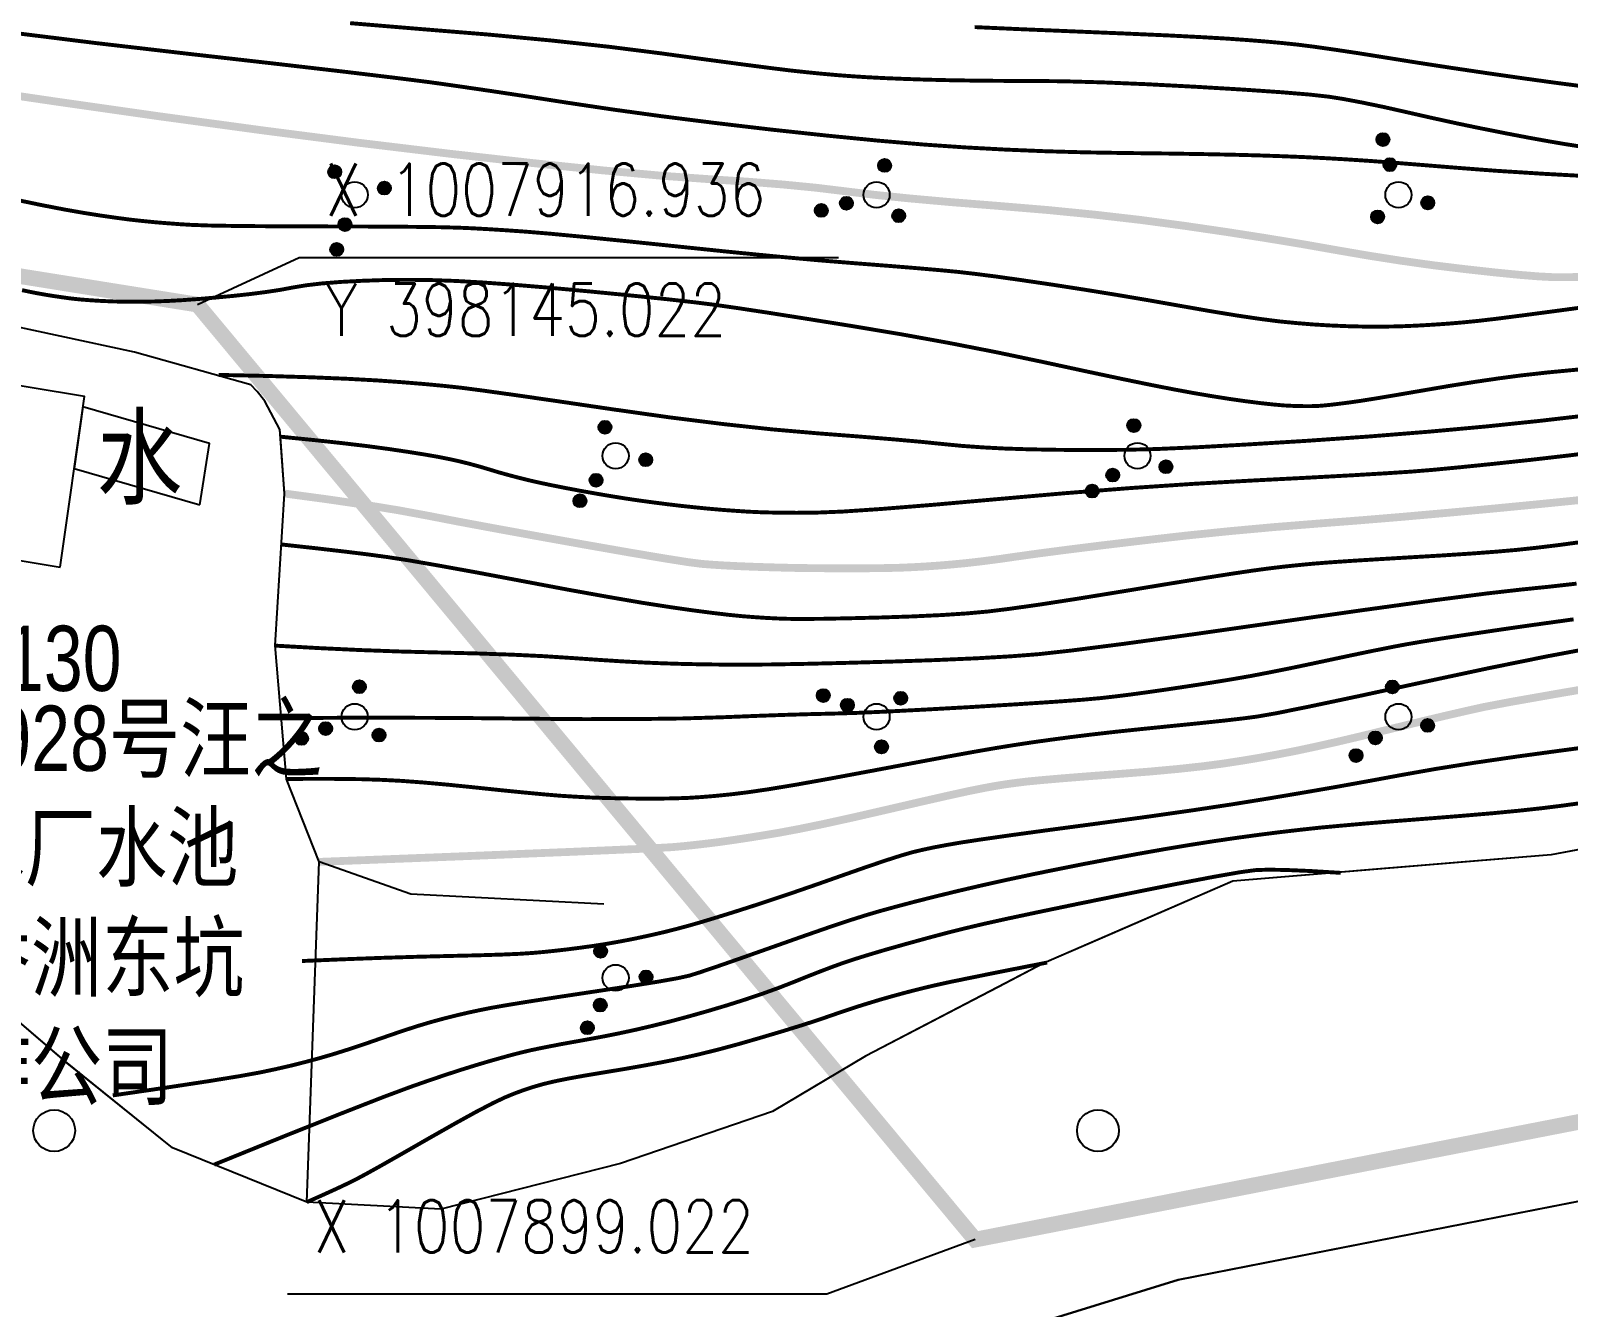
# Model space of a CAD drawing. Extents: x 396500 to 398250, y 1005980 to 1008200.
# Drawn here: x 398141.83 to 398171.29, y 1007897.73 to 1007922.18 of the extents above; entities that cross this region are included whole.
import ezdxf
from ezdxf.enums import TextEntityAlignment as Align

# ---------------------------------------------------------------- set-up
doc = ezdxf.new("R2010")
doc.units = 0
doc.header["$LTSCALE"] = 0.5
doc.layers.get('0').update_dxf_attribs({"linetype": 'CONTINUOUS'})
doc.layers.add('ASSIST', color=7, linetype='CONTINUOUS', plot=False)
for name, color, linetype in [('DGX', 2, 'CONTINUOUS'), ('DMTZ', 3, 'CONTINUOUS'), ('SXSS', 5, 'CONTINUOUS'), ('ZBTZ', 3, 'CONTINUOUS'), ('权属人', 160, 'CONTINUOUS'), ('用地红线', 1, 'CONTINUOUS'), ('编号', 90, 'CONTINUOUS'), ('门牌号', 1, 'CONTINUOUS')]:
    doc.layers.add(name, color=color, linetype=linetype)
doc.styles.add('HZ', font='rs.shx', dxfattribs={"width": 0.8, "bigfont": 'hztxt.shx'})
doc.styles.add('细等线体', font='长等线体_0.TTF', dxfattribs={"width": 0.8})
doc.linetypes.add('10421', pattern='A,2,[150,AAA.SHX,S=1,R=0,X=0,Y=1],1e-11', length=2)
doc.linetypes.add('1161', pattern='A,0,[149,AAA.SHX,S=0.15,R=0,X=0,Y=0],-1.6', length=1.6)

# ---------------------------------------------------------------- blocks, each defined once
blk = doc.blocks.new('gc326')
blk.add_circle((0, 0), 0.8)
blk = doc.blocks.new('*U110')
at = {"linetype": 'Continuous'}
for points in [[(-0.202, 2.347), (-0.147, 1.998), (-0.147, 2.402)], [(-0.147, 2.402), (-0.077, 1.962), (-0.077, 2.438)], [(-0.077, 1.962), (-0.147, 2.402), (-0.147, 1.998)], [(-0.077, 2.438), (0, 1.95), (0, 2.45)], [(0, 1.95), (-0.077, 2.438), (-0.077, 1.962)], [(0, 2.45), (0.077, 1.962), (0.077, 2.438)], [(0.077, 1.962), (0, 2.45), (0, 1.95)], [(0.077, 2.438), (0.147, 1.998), (0.147, 2.402)], [(0.147, 1.998), (0.077, 2.438), (0.077, 1.962)], [(0.147, 2.402), (0.202, 2.053), (0.202, 2.347)], [(0.202, 2.053), (0.147, 2.402), (0.147, 1.998)], [(-0.25, 2.2), (-0.238, 2.123), (-0.238, 2.277)], [(-0.238, 2.277), (-0.202, 2.053), (-0.202, 2.347)], [(-0.202, 2.053), (-0.238, 2.277), (-0.238, 2.123)], [(-0.147, 1.998), (-0.202, 2.347), (-0.202, 2.053)], [(0.202, 2.347), (0.238, 2.123), (0.238, 2.277)], [(0.238, 2.123), (0.202, 2.347), (0.202, 2.053)], [(0.25, 2.2), (0.238, 2.277), (0.238, 2.123)]]:
    blk.add_solid(points, dxfattribs=at)
blk = doc.blocks.new('*U109')
at = {"linetype": 'Continuous'}
for points in [[(-0.25, 1.2), (-0.238, 1.123), (-0.238, 1.277)], [(-0.238, 1.277), (-0.202, 1.053), (-0.202, 1.347)], [(-0.202, 1.053), (-0.238, 1.277), (-0.238, 1.123)], [(-0.202, 1.347), (-0.147, 0.998), (-0.147, 1.402)], [(-0.147, 0.998), (-0.202, 1.347), (-0.202, 1.053)], [(-0.147, 1.402), (-0.077, 0.962), (-0.077, 1.438)], [(-0.077, 0.962), (-0.147, 1.402), (-0.147, 0.998)], [(-0.077, 1.438), (0, 0.95), (0, 1.45)], [(0, 0.95), (-0.077, 1.438), (-0.077, 0.962)], [(0, 1.45), (0.077, 0.962), (0.077, 1.438)], [(0.077, 0.962), (0, 1.45), (0, 0.95)], [(0.077, 1.438), (0.147, 0.998), (0.147, 1.402)], [(0.147, 0.998), (0.077, 1.438), (0.077, 0.962)], [(0.147, 1.402), (0.202, 1.053), (0.202, 1.347)], [(0.202, 1.053), (0.147, 1.402), (0.147, 0.998)], [(0.202, 1.347), (0.238, 1.123), (0.238, 1.277)], [(0.238, 1.123), (0.202, 1.347), (0.202, 1.053)], [(0.25, 1.2), (0.238, 1.277), (0.238, 1.123)]]:
    blk.add_solid(points, dxfattribs=at)
blk = doc.blocks.new('*U108')
at = {"linetype": 'Continuous'}
for points in [[(-1.25, -0.6), (-1.238, -0.677), (-1.238, -0.523)], [(-1.238, -0.523), (-1.202, -0.747), (-1.202, -0.453)], [(-1.202, -0.747), (-1.238, -0.523), (-1.238, -0.677)], [(-1.202, -0.453), (-1.147, -0.802), (-1.147, -0.398)], [(-1.147, -0.802), (-1.202, -0.453), (-1.202, -0.747)], [(-1.147, -0.398), (-1.077, -0.838), (-1.077, -0.362)], [(-1.077, -0.838), (-1.147, -0.398), (-1.147, -0.802)], [(-1.077, -0.362), (-1, -0.85), (-1, -0.35)], [(-1, -0.85), (-1.077, -0.362), (-1.077, -0.838)], [(-1, -0.35), (-0.923, -0.838), (-0.923, -0.362)], [(-0.923, -0.838), (-1, -0.35), (-1, -0.85)], [(-0.923, -0.362), (-0.853, -0.802), (-0.853, -0.398)], [(-0.853, -0.802), (-0.923, -0.362), (-0.923, -0.838)], [(-0.853, -0.398), (-0.798, -0.747), (-0.798, -0.453)], [(-0.798, -0.747), (-0.853, -0.398), (-0.853, -0.802)], [(-0.798, -0.453), (-0.762, -0.677), (-0.762, -0.523)], [(-0.762, -0.677), (-0.798, -0.453), (-0.798, -0.747)], [(-0.75, -0.6), (-0.762, -0.523), (-0.762, -0.677)]]:
    blk.add_solid(points, dxfattribs=at)
blk = doc.blocks.new('*U107')
at = {"linetype": 'Continuous'}
for points in [[(0.75, -0.6), (0.762, -0.677), (0.762, -0.523)], [(0.762, -0.523), (0.798, -0.747), (0.798, -0.453)], [(0.798, -0.747), (0.762, -0.523), (0.762, -0.677)], [(0.798, -0.453), (0.853, -0.802), (0.853, -0.398)], [(0.853, -0.802), (0.798, -0.453), (0.798, -0.747)], [(0.853, -0.398), (0.923, -0.838), (0.923, -0.362)], [(0.923, -0.838), (0.853, -0.398), (0.853, -0.802)], [(0.923, -0.362), (1, -0.85), (1, -0.35)], [(1, -0.85), (0.923, -0.362), (0.923, -0.838)], [(1, -0.35), (1.077, -0.838), (1.077, -0.362)], [(1.077, -0.838), (1, -0.35), (1, -0.85)], [(1.077, -0.362), (1.147, -0.802), (1.147, -0.398)], [(1.147, -0.802), (1.077, -0.362), (1.077, -0.838)], [(1.147, -0.398), (1.202, -0.747), (1.202, -0.453)], [(1.202, -0.747), (1.147, -0.398), (1.147, -0.802)], [(1.202, -0.453), (1.238, -0.677), (1.238, -0.523)], [(1.238, -0.677), (1.202, -0.453), (1.202, -0.747)], [(1.25, -0.6), (1.238, -0.523), (1.238, -0.677)]]:
    blk.add_solid(points, dxfattribs=at)
blk = doc.blocks.new('gc160')
for centre, radius in [((0, 2.2), 0.25), ((0, 1.2), 0.25), ((0, 0), 0.5), ((-1, -0.6), 0.25), ((1, -0.6), 0.25)]:
    blk.add_circle(centre, radius)
at = {"linetype": 'Continuous'}
for name in ['*U110', '*U109', '*U108', '*U107']:
    blk.add_blockref(name, (0, 0), dxfattribs=at)

msp = doc.modelspace()

# ---------------------------------------------------------------- linework, layer by layer
at = {"layer": 'ASSIST', "linetype": '1161', "flags": 128}
msp.add_lwpolyline([(398142.02, 1007800), (398142.399, 1007801.54), (398142.633, 1007802.773), (398142.931, 1007803.579), (398144.715, 1007805.754), (398145.584, 1007806.956), (398146.799, 1007807.848), (398147.861, 1007808.093), (398149.129, 1007808.343), (398150.764, 1007808.784), (398151.939, 1007809.304), (398152.806, 1007810.069), (398152.944, 1007810.789), (398152.788, 1007811.606), (398151.833, 1007813.402), (398150.283, 1007816.089), (398149.271, 1007817.523), (398148.366, 1007819.301), (398147.802, 1007820.892), (398147.709, 1007822.194), (398147.751, 1007823.22), (398147.993, 1007825.125), (398148.563, 1007828.764), (398148.89, 1007831.01), (398148.677, 1007833.131), (398148.356, 1007835.297), (398148.501, 1007837.554), (398148.576, 1007837.886), (398149.025, 1007838.785), (398149.904, 1007840.345), (398150.85, 1007841.759), (398152.198, 1007842.928), (398153.283, 1007843.843), (398154.353, 1007844.354), (398156.242, 1007844.174), (398157.251, 1007844.031), (398159.807, 1007843.503), (398162.288, 1007842.879), (398163.871, 1007842.482), (398165.328, 1007841.983), (398166.696, 1007841.514), (398168.45, 1007840.912), (398173.781, 1007839.09), (398176.049, 1007838.337), (398178.161, 1007837.694), (398180.78, 1007836.928), (398182.566, 1007836.552), (398184.62, 1007836.189), (398186.394, 1007835.99), (398187.912, 1007836.12), (398189.201, 1007837.141), (398189.776, 1007838.251), (398190.12, 1007840.29), (398190.17, 1007842.598), (398190.403, 1007844.951), (398189.043, 1007847.627), (398186.439, 1007850.026), (398182.225, 1007851.659), (398179.103, 1007852.385), (398176.647, 1007852.937), (398174.727, 1007853.334), (398173.11, 1007853.669), (398168.439, 1007854.649), (398165.563, 1007855.29), (398158.789, 1007856.801), (398153.979, 1007858.808), (398149.396, 1007860.72), (398144.127, 1007864.7), (398142.759, 1007865.981), (398141.282, 1007867.363), (398140.55, 1007868.563), (398140.208, 1007869.78), (398140.511, 1007870.688), (398141.35, 1007871.773), (398142.86, 1007872.958), (398144.688, 1007874.352), (398146.121, 1007875.954), (398147.886, 1007878.704), (398148.807, 1007881.026), (398149.69, 1007882.6), (398150.822, 1007883.944), (398152.833, 1007885.552), (398155.084, 1007887.155), (398157.453, 1007888.399), (398159.821, 1007889.906), (398164.065, 1007891.774), (398167.151, 1007892.546), (398170.237, 1007892.763), (398172.231, 1007893.077), (398178.906, 1007894.329), (398187.893, 1007896.515), (398196.105, 1007897.363), (398198.497, 1007897.051), (398200.566, 1007896.587), (398204.507, 1007893.102), (398206.423, 1007891.187), (398209.498, 1007887.729), (398210.612, 1007887.806), (398213.195, 1007888.289), (398215.918, 1007889.203), (398220.573, 1007891.299), (398223.366, 1007894.936), (398225.772, 1007898.967), (398226.909, 1007900.593), (398227.45, 1007901.366), (398230.002, 1007904.286), (398230.914, 1007907.707), (398230.508, 1007910.965), (398230.735, 1007912.853), (398231.346, 1007914.53), (398231.704, 1007915.899), (398231.592, 1007917.4), (398230.516, 1007919.105), (398228.421, 1007920.266), (398226.188, 1007921.034), (398222.702, 1007920.758), (398220.157, 1007919.683), (398213.382, 1007916.314), (398211.653, 1007915.256), (398209.807, 1007914.296), (398207.213, 1007913.194), (398202.736, 1007911.958), (398198.513, 1007911.002), (398193.866, 1007910.829), (398191.118, 1007910.959), (398186.311, 1007911.089), (398183.26, 1007910.44), (398179.978, 1007908.815), (398175.69, 1007907.289), (398170.96, 1007906.391), (398164.865, 1007905.89), (398161.238, 1007904.319), (398157.823, 1007902.535), (398156.043, 1007901.477), (398153.127, 1007900.483), (398149.688, 1007899.603), (398147.117, 1007899.74), (398147.354, 1007906.259), (398146.727, 1007907.847), (398146.513, 1007910.403), (398146.692, 1007913.316), (398146.601, 1007914.543), (398146.316, 1007915.086), (398146.17, 1007915.27), (398146.043, 1007915.397), (398143.818, 1007916.025), (398133.841, 1007918.172), (398117.646, 1007921.722), (398115.495, 1007921.191), (398113.43, 1007918.324), (398111.271, 1007914.72), (398111.659, 1007911.426), (398111.138, 1007910.755), (398109.996, 1007910.755), (398105.411, 1007912.155), (398094.726, 1007914.446), (398089.329, 1007915.756), (398084.446, 1007917.001), (398081.014, 1007918.354), (398077.754, 1007918.158), (398074.291, 1007917.473), (398072.136, 1007917.258), (398058.971, 1007918.699), (398029.655, 1007921.908), (398021.04, 1007925.602), (398010.909, 1007927.444), (398008.421, 1007927.59), (398003.074, 1007927.335), (398001.194, 1007927.455), (398000.225, 1007927.796), (398000.036, 1007927.87)], dxfattribs=at)
msp.add_lwpolyline([(398132.661, 1007881.738), (398132.769, 1007881.211), (398133.601, 1007881.382), (398141.608, 1007884.583), (398151.23, 1007892.921), (398158.425, 1007896.587), (398163.813, 1007898.255), (398177.222, 1007900.881), (398177.958, 1007901.025), (398191.043, 1007902.318), (398200.023, 1007902.31), (398201.946, 1007901.951), (398203.618, 1007901.246), (398205.682, 1007899.601), (398206.826, 1007899.011), (398207.95, 1007898.859), (398209.865, 1007899.317), (398212.589, 1007899.098), (398217.064, 1007898.694), (398219.194, 1007897.824), (398222.834, 1007896.238), (398223.944, 1007895.904), (398224.634, 1007897.06), (398225.745, 1007898.921), (398226.106, 1007899.445), (398226.924, 1007900.614), (398227.45, 1007901.366), (398230.002, 1007904.286), (398230.914, 1007907.707), (398230.508, 1007910.965), (398230.699, 1007912.754), (398231.704, 1007915.899), (398231.592, 1007917.4), (398230.516, 1007919.105), (398229.126, 1007919.934), (398228.364, 1007920.293), (398226.188, 1007921.034), (398222.702, 1007920.758), (398220.333, 1007919.758), (398217.519, 1007918.372), (398213.382, 1007916.314), (398211.653, 1007915.256), (398209.807, 1007914.296), (398207.373, 1007913.262), (398207.213, 1007913.194), (398204.586, 1007912.469), (398202.788, 1007911.973), (398198.513, 1007911.002), (398193.866, 1007910.829), (398191.904, 1007910.922), (398188.508, 1007911.029), (398186.37, 1007911.087), (398183.26, 1007910.44), (398179.978, 1007908.815), (398175.69, 1007907.289), (398172.537, 1007906.691), (398170.96, 1007906.391), (398167.695, 1007906.125), (398165.559, 1007905.947), (398164.865, 1007905.89), (398162.556, 1007904.889), (398161.238, 1007904.319), (398160.364, 1007903.862), (398157.823, 1007902.535), (398156.043, 1007901.477), (398153.127, 1007900.483), (398149.688, 1007899.603), (398147.117, 1007899.74), (398144.548, 1007900.78), (398142.464, 1007902.458), (398141.154, 1007903.579), (398139.568, 1007904.619), (398138.101, 1007904.746), (398137.148, 1007904.882), (398134.27, 1007905.083), (398133.061, 1007904.507), (398132.744, 1007903.558), (398133.412, 1007901.892), (398134.133, 1007899.746), (398133.579, 1007896.877), (398132.456, 1007895.241)], close=True, dxfattribs=at)
at = {"layer": 'DGX', "linetype": 'Continuous', "const_width": 0.075, "flags": 128}
for points in [[(398147.948, 1007922.328), (398149.251, 1007922.219), (398150.59, 1007922.11), (398151.81, 1007921.995), (398152.911, 1007921.875), (398153.892, 1007921.751), (398154.738, 1007921.635), (398155.435, 1007921.542), (398155.981, 1007921.471), (398156.376, 1007921.422), (398156.691, 1007921.388), (398156.994, 1007921.358), (398157.284, 1007921.332), (398157.563, 1007921.311), (398157.855, 1007921.292), (398158.187, 1007921.275), (398158.557, 1007921.26), (398158.967, 1007921.246), (398159.415, 1007921.235), (398159.903, 1007921.227), (398160.43, 1007921.222), (398160.995, 1007921.221), (398161.632, 1007921.214), (398162.373, 1007921.193), (398163.217, 1007921.158), (398164.165, 1007921.108), (398165.073, 1007921.054), (398165.798, 1007921.004), (398166.341, 1007920.959), (398166.701, 1007920.919), (398166.997, 1007920.872), (398167.345, 1007920.806), (398167.748, 1007920.723), (398168.204, 1007920.62), (398168.684, 1007920.511), (398169.159, 1007920.407), (398169.63, 1007920.309), (398170.095, 1007920.217), (398170.529, 1007920.134), (398170.906, 1007920.066), (398171.227, 1007920.011), (398171.491, 1007919.97)], [(398159.917, 1007922.252), (398160.752, 1007922.214), (398161.764, 1007922.172), (398162.777, 1007922.13), (398163.614, 1007922.093), (398164.275, 1007922.059), (398164.761, 1007922.031), (398165.143, 1007922.004), (398165.493, 1007921.976), (398165.81, 1007921.947), (398166.096, 1007921.917), (398166.405, 1007921.878), (398166.794, 1007921.823), (398167.261, 1007921.753), (398167.807, 1007921.666), (398168.407, 1007921.57), (398169.033, 1007921.474), (398169.687, 1007921.377), (398170.368, 1007921.279), (398171.027, 1007921.188), (398171.614, 1007921.112)]]:
    msp.add_lwpolyline(points, dxfattribs=at)
at = {"layer": 'DGX', "linetype": 'Continuous', "const_width": 0.075}
for points in [[(398171.826, 1007919.387), (398170.795, 1007919.443), (398169.9, 1007919.5), (398169.141, 1007919.558), (398168.489, 1007919.611), (398167.916, 1007919.657), (398167.421, 1007919.693), (398167.006, 1007919.72), (398166.621, 1007919.742), (398166.219, 1007919.762), (398165.8, 1007919.779), (398165.363, 1007919.794), (398164.873, 1007919.807), (398164.291, 1007919.819), (398163.619, 1007919.83), (398162.856, 1007919.839), (398162.054, 1007919.852), (398161.267, 1007919.874), (398160.495, 1007919.906), (398159.737, 1007919.947), (398158.941, 1007920.002), (398158.056, 1007920.078), (398157.08, 1007920.174), (398156.014, 1007920.289), (398154.938, 1007920.416), (398153.93, 1007920.543), (398152.992, 1007920.672), (398152.122, 1007920.802), (398151.331, 1007920.925), (398150.627, 1007921.031), (398150.01, 1007921.121), (398149.48, 1007921.196), (398148.823, 1007921.279), (398147.826, 1007921.399), (398146.488, 1007921.554), (398144.809, 1007921.745), (398143.088, 1007921.945), (398141.621, 1007922.127)], [(398141.478, 1007918.959), (398142.023, 1007918.845), (398142.481, 1007918.756), (398142.854, 1007918.691), (398143.171, 1007918.641), (398143.464, 1007918.599), (398143.731, 1007918.564), (398143.974, 1007918.537), (398144.205, 1007918.514), (398144.438, 1007918.495), (398144.674, 1007918.477), (398144.911, 1007918.463), (398145.248, 1007918.451), (398145.783, 1007918.442), (398146.515, 1007918.436), (398147.445, 1007918.433), (398148.379, 1007918.431), (398149.121, 1007918.426), (398149.672, 1007918.419), (398150.032, 1007918.409), (398150.31, 1007918.397), (398150.614, 1007918.38), (398150.945, 1007918.359), (398151.302, 1007918.334), (398151.761, 1007918.296), (398152.395, 1007918.236), (398153.204, 1007918.155), (398154.188, 1007918.053), (398155.209, 1007917.947), (398156.128, 1007917.857), (398156.945, 1007917.783), (398157.66, 1007917.725), (398158.278, 1007917.677), (398158.806, 1007917.634), (398159.243, 1007917.596), (398159.589, 1007917.563), (398159.928, 1007917.524), (398160.344, 1007917.471), (398160.838, 1007917.401), (398161.408, 1007917.317), (398162.019, 1007917.222), (398162.631, 1007917.123), (398163.246, 1007917.019), (398163.864, 1007916.91), (398164.445, 1007916.808), (398164.952, 1007916.725), (398165.385, 1007916.661), (398165.744, 1007916.615), (398166.067, 1007916.583), (398166.395, 1007916.556), (398166.726, 1007916.536), (398167.061, 1007916.522), (398167.395, 1007916.514), (398167.726, 1007916.513), (398168.052, 1007916.519), (398168.373, 1007916.532), (398168.688, 1007916.55), (398168.994, 1007916.571), (398169.289, 1007916.596), (398169.575, 1007916.625), (398169.935, 1007916.667), (398170.453, 1007916.734), (398171.13, 1007916.824), (398171.965, 1007916.937)], [(398141.662, 1007917.212), (398141.93, 1007917.157), (398142.106, 1007917.126), (398142.277, 1007917.098), (398142.444, 1007917.074), (398142.606, 1007917.052), (398142.777, 1007917.034), (398142.968, 1007917.019), (398143.179, 1007917.006), (398143.411, 1007916.996), (398143.657, 1007916.99), (398143.913, 1007916.99), (398144.177, 1007916.995), (398144.451, 1007917.005), (398144.738, 1007917.021), (398145.042, 1007917.043), (398145.364, 1007917.07), (398145.704, 1007917.102), (398146.036, 1007917.138), (398146.338, 1007917.177), (398146.609, 1007917.218), (398146.849, 1007917.263), (398147.1, 1007917.305), (398147.407, 1007917.341), (398147.768, 1007917.37), (398148.184, 1007917.392), (398148.628, 1007917.407), (398149.074, 1007917.411), (398149.521, 1007917.405), (398149.97, 1007917.389), (398150.47, 1007917.361), (398151.07, 1007917.317), (398151.769, 1007917.259), (398152.568, 1007917.185), (398153.354, 1007917.108), (398154.013, 1007917.04), (398154.547, 1007916.98), (398154.954, 1007916.929), (398155.374, 1007916.869), (398155.947, 1007916.782), (398156.672, 1007916.668), (398157.551, 1007916.527), (398158.497, 1007916.369), (398159.424, 1007916.201), (398160.334, 1007916.023), (398161.225, 1007915.836), (398162.043, 1007915.659), (398162.736, 1007915.512), (398163.303, 1007915.395), (398163.744, 1007915.309), (398164.112, 1007915.241), (398164.46, 1007915.182), (398164.789, 1007915.13), (398165.098, 1007915.086), (398165.38, 1007915.05), (398165.627, 1007915.023), (398165.84, 1007915.004), (398166.018, 1007914.995), (398166.168, 1007914.991), (398166.3, 1007914.99), (398166.413, 1007914.991), (398166.507, 1007914.995), (398166.607, 1007915.003), (398166.736, 1007915.016), (398166.895, 1007915.035), (398167.084, 1007915.059), (398167.327, 1007915.094), (398167.648, 1007915.145), (398168.046, 1007915.212), (398168.523, 1007915.294), (398169.026, 1007915.38), (398169.506, 1007915.456), (398169.963, 1007915.523), (398170.395, 1007915.58), (398170.896, 1007915.636), (398171.555, 1007915.699)], [(398145.43, 1007915.589), (398146.382, 1007915.568), (398147.205, 1007915.543), (398147.899, 1007915.514), (398148.465, 1007915.483), (398148.943, 1007915.449), (398149.372, 1007915.414), (398149.753, 1007915.378), (398150.085, 1007915.342), (398150.497, 1007915.288), (398151.115, 1007915.202), (398151.939, 1007915.083), (398152.969, 1007914.931), (398154.065, 1007914.776), (398155.088, 1007914.648), (398156.037, 1007914.545), (398156.913, 1007914.469), (398157.692, 1007914.409), (398158.351, 1007914.355), (398158.891, 1007914.307), (398159.311, 1007914.264), (398159.682, 1007914.228), (398160.077, 1007914.2), (398160.494, 1007914.178), (398160.934, 1007914.164), (398161.391, 1007914.155), (398161.859, 1007914.15), (398162.337, 1007914.15), (398162.825, 1007914.154), (398163.411, 1007914.169), (398164.183, 1007914.203), (398165.14, 1007914.256), (398166.282, 1007914.326), (398167.487, 1007914.41), (398168.632, 1007914.502), (398169.716, 1007914.601), (398170.741, 1007914.708), (398171.677, 1007914.816)], [(398146.614, 1007914.405), (398147.233, 1007914.343), (398147.786, 1007914.283), (398148.274, 1007914.225), (398148.696, 1007914.168), (398149.06, 1007914.114), (398149.374, 1007914.064), (398149.638, 1007914.018), (398149.851, 1007913.976), (398150.039, 1007913.934), (398150.227, 1007913.888), (398150.414, 1007913.837), (398150.6, 1007913.782), (398150.787, 1007913.725), (398150.977, 1007913.672), (398151.17, 1007913.621), (398151.366, 1007913.572), (398151.578, 1007913.524), (398151.818, 1007913.473), (398152.087, 1007913.42), (398152.384, 1007913.364), (398152.688, 1007913.31), (398152.977, 1007913.261), (398153.252, 1007913.217), (398153.511, 1007913.179), (398153.765, 1007913.145), (398154.022, 1007913.112), (398154.281, 1007913.081), (398154.543, 1007913.053), (398154.806, 1007913.027), (398155.067, 1007913.004), (398155.327, 1007912.985), (398155.585, 1007912.968), (398155.858, 1007912.956), (398156.164, 1007912.949), (398156.503, 1007912.947), (398156.873, 1007912.95), (398157.379, 1007912.97), (398158.124, 1007913.02), (398159.106, 1007913.099), (398160.328, 1007913.207), (398161.642, 1007913.322), (398162.903, 1007913.421), (398164.113, 1007913.502), (398165.27, 1007913.567), (398166.307, 1007913.62), (398167.155, 1007913.666), (398167.814, 1007913.705), (398168.284, 1007913.736), (398168.708, 1007913.771), (398169.23, 1007913.821), (398169.849, 1007913.884), (398170.567, 1007913.961), (398171.313, 1007914.047), (398172.021, 1007914.136)], [(398146.626, 1007912.341), (398147.266, 1007912.271), (398147.82, 1007912.207), (398148.287, 1007912.15), (398148.669, 1007912.098), (398149.083, 1007912.034), (398149.652, 1007911.935), (398150.374, 1007911.804), (398151.249, 1007911.639), (398152.14, 1007911.471), (398152.908, 1007911.333), (398153.553, 1007911.222), (398154.076, 1007911.141), (398154.509, 1007911.079), (398154.885, 1007911.03), (398155.204, 1007910.992), (398155.466, 1007910.966), (398155.697, 1007910.948), (398155.922, 1007910.933), (398156.142, 1007910.922), (398156.357, 1007910.915), (398156.625, 1007910.913), (398157.007, 1007910.916), (398157.501, 1007910.926), (398158.109, 1007910.941), (398158.735, 1007910.962), (398159.286, 1007910.988), (398159.762, 1007911.019), (398160.162, 1007911.055), (398160.597, 1007911.109), (398161.177, 1007911.191), (398161.9, 1007911.303), (398162.768, 1007911.444), (398163.628, 1007911.586), (398164.327, 1007911.699), (398164.865, 1007911.783), (398165.242, 1007911.839), (398165.537, 1007911.879), (398165.826, 1007911.914), (398166.111, 1007911.944), (398166.39, 1007911.971), (398166.716, 1007911.997), (398167.139, 1007912.026), (398167.66, 1007912.058), (398168.279, 1007912.095), (398168.907, 1007912.132), (398169.454, 1007912.168), (398169.92, 1007912.203), (398170.307, 1007912.237), (398170.68, 1007912.277), (398171.108, 1007912.329), (398171.59, 1007912.394)], [(398171.449, 1007911.59), (398170.914, 1007911.53), (398170.402, 1007911.478), (398169.734, 1007911.402), (398168.734, 1007911.273), (398167.402, 1007911.089), (398165.738, 1007910.853), (398164.079, 1007910.616), (398162.76, 1007910.435), (398161.783, 1007910.31), (398161.146, 1007910.239), (398160.618, 1007910.198), (398159.964, 1007910.16), (398159.186, 1007910.126), (398158.283, 1007910.095), (398157.384, 1007910.07), (398156.621, 1007910.052), (398155.991, 1007910.041), (398155.497, 1007910.037), (398155.08, 1007910.039), (398154.684, 1007910.044), (398154.308, 1007910.052), (398153.954, 1007910.063), (398153.587, 1007910.078), (398153.174, 1007910.1), (398152.716, 1007910.129), (398152.211, 1007910.164), (398151.658, 1007910.2), (398151.051, 1007910.229), (398150.392, 1007910.252), (398149.68, 1007910.27), (398148.929, 1007910.289), (398148.15, 1007910.317), (398147.345, 1007910.355), (398146.513, 1007910.402)], [(398146.629, 1007909.013), (398147.744, 1007909.02), (398148.888, 1007909.021), (398150.061, 1007909.016), (398151.265, 1007909.003), (398152.417, 1007908.994), (398153.438, 1007908.995), (398154.327, 1007909.007), (398155.084, 1007909.03), (398155.732, 1007909.056), (398156.295, 1007909.076), (398156.774, 1007909.09), (398157.167, 1007909.099), (398157.597, 1007909.111), (398158.185, 1007909.137), (398158.931, 1007909.175), (398159.836, 1007909.225), (398160.73, 1007909.279), (398161.444, 1007909.326), (398161.977, 1007909.365), (398162.33, 1007909.397), (398162.603, 1007909.428), (398162.893, 1007909.464), (398163.201, 1007909.506), (398163.526, 1007909.552), (398163.859, 1007909.602), (398164.19, 1007909.652), (398164.517, 1007909.704), (398164.841, 1007909.757), (398165.193, 1007909.818), (398165.601, 1007909.896), (398166.065, 1007909.99), (398166.586, 1007910.1), (398167.097, 1007910.209), (398167.533, 1007910.3), (398167.894, 1007910.372), (398168.179, 1007910.426), (398168.477, 1007910.477), (398168.876, 1007910.541), (398169.377, 1007910.617), (398169.978, 1007910.707), (398170.657, 1007910.804), (398171.392, 1007910.906)], [(398146.727, 1007907.847), (398147.262, 1007907.851), (398147.744, 1007907.849), (398148.172, 1007907.843), (398148.546, 1007907.831), (398148.919, 1007907.812), (398149.34, 1007907.781), (398149.811, 1007907.739), (398150.332, 1007907.686), (398150.843, 1007907.632), (398151.285, 1007907.588), (398151.659, 1007907.553), (398151.964, 1007907.527), (398152.246, 1007907.509), (398152.549, 1007907.493), (398152.873, 1007907.482), (398153.219, 1007907.475), (398153.561, 1007907.471), (398153.876, 1007907.471), (398154.163, 1007907.476), (398154.422, 1007907.485), (398154.678, 1007907.501), (398154.955, 1007907.524), (398155.253, 1007907.554), (398155.572, 1007907.593), (398155.967, 1007907.651), (398156.493, 1007907.738), (398157.152, 1007907.856), (398157.942, 1007908.003), (398158.732, 1007908.152), (398159.392, 1007908.275), (398159.921, 1007908.371), (398160.319, 1007908.44), (398160.659, 1007908.495), (398161.01, 1007908.548), (398161.374, 1007908.599), (398161.751, 1007908.649), (398162.159, 1007908.699), (398162.62, 1007908.752), (398163.133, 1007908.806), (398163.698, 1007908.863), (398164.244, 1007908.918), (398164.699, 1007908.966), (398165.062, 1007909.008), (398165.335, 1007909.044), (398165.701, 1007909.108), (398166.347, 1007909.239), (398167.272, 1007909.434), (398168.477, 1007909.695), (398169.749, 1007909.967), (398170.875, 1007910.195), (398171.855, 1007910.379)], [(398172.113, 1007908.52), (398171.225, 1007908.402), (398170.306, 1007908.277), (398169.477, 1007908.156), (398168.739, 1007908.038), (398168.09, 1007907.923), (398167.479, 1007907.81), (398166.852, 1007907.697), (398166.21, 1007907.586), (398165.552, 1007907.475), (398164.845, 1007907.361), (398164.055, 1007907.242), (398163.182, 1007907.118), (398162.226, 1007906.988), (398161.318, 1007906.867), (398160.587, 1007906.767), (398160.034, 1007906.688), (398159.659, 1007906.631), (398159.386, 1007906.584), (398159.14, 1007906.538), (398158.92, 1007906.491), (398158.727, 1007906.445), (398158.509, 1007906.382), (398158.212, 1007906.287), (398157.837, 1007906.16), (398157.383, 1007906.001), (398156.904, 1007905.832), (398156.453, 1007905.676), (398156.03, 1007905.534), (398155.635, 1007905.404), (398155.274, 1007905.289), (398154.951, 1007905.189), (398154.667, 1007905.103), (398154.422, 1007905.033), (398154.191, 1007904.971), (398153.949, 1007904.91), (398153.696, 1007904.852), (398153.432, 1007904.795), (398153.163, 1007904.742), (398152.895, 1007904.694), (398152.628, 1007904.652), (398152.361, 1007904.615), (398152.104, 1007904.582), (398151.866, 1007904.555), (398151.645, 1007904.532), (398151.443, 1007904.514), (398151.197, 1007904.498), (398150.846, 1007904.483), (398150.389, 1007904.469), (398149.828, 1007904.456), (398149.193, 1007904.44), (398148.514, 1007904.419), (398147.793, 1007904.392), (398147.028, 1007904.36)], [(398171.513, 1007907.383), (398171.143, 1007907.332), (398170.762, 1007907.285), (398170.337, 1007907.239), (398169.837, 1007907.191), (398169.261, 1007907.142), (398168.61, 1007907.09), (398167.964, 1007907.04), (398167.404, 1007906.994), (398166.929, 1007906.952), (398166.54, 1007906.916), (398166.181, 1007906.877), (398165.8, 1007906.833), (398165.396, 1007906.782), (398164.968, 1007906.724), (398164.519, 1007906.659), (398164.048, 1007906.585), (398163.556, 1007906.503), (398163.042, 1007906.412), (398162.522, 1007906.316), (398162.011, 1007906.219), (398161.507, 1007906.119), (398161.013, 1007906.018), (398160.53, 1007905.915), (398160.063, 1007905.811), (398159.613, 1007905.706), (398159.178, 1007905.6), (398158.774, 1007905.498), (398158.415, 1007905.403), (398158.101, 1007905.317), (398157.833, 1007905.238), (398157.535, 1007905.144), (398157.134, 1007905.01), (398156.63, 1007904.835), (398156.024, 1007904.621), (398155.432, 1007904.412), (398154.972, 1007904.252), (398154.644, 1007904.141), (398154.448, 1007904.08), (398154.238, 1007904.033), (398153.867, 1007903.967), (398153.336, 1007903.882), (398152.644, 1007903.777), (398151.941, 1007903.671), (398151.377, 1007903.584), (398150.952, 1007903.515), (398150.665, 1007903.465), (398150.444, 1007903.421), (398150.219, 1007903.373), (398149.988, 1007903.319), (398149.752, 1007903.26), (398149.499, 1007903.191), (398149.218, 1007903.107), (398148.91, 1007903.006), (398148.573, 1007902.89), (398148.234, 1007902.772), (398147.917, 1007902.667), (398147.621, 1007902.574), (398147.346, 1007902.494), (398147.079, 1007902.422), (398146.804, 1007902.353), (398146.52, 1007902.288), (398146.228, 1007902.226), (398145.83, 1007902.154), (398145.225, 1007902.056), (398144.416, 1007901.933), (398143.4, 1007901.785)], [(398145.343, 1007900.459), (398146.703, 1007901.01), (398147.784, 1007901.441), (398148.585, 1007901.754), (398149.106, 1007901.948), (398149.469, 1007902.075), (398149.797, 1007902.186), (398150.09, 1007902.281), (398150.348, 1007902.361), (398150.582, 1007902.431), (398150.804, 1007902.494), (398151.013, 1007902.552), (398151.21, 1007902.603), (398151.425, 1007902.654), (398151.687, 1007902.708), (398151.997, 1007902.768), (398152.354, 1007902.832), (398152.728, 1007902.9), (398153.088, 1007902.971), (398153.435, 1007903.046), (398153.767, 1007903.124), (398154.098, 1007903.207), (398154.44, 1007903.299), (398154.793, 1007903.399), (398155.156, 1007903.507), (398155.514, 1007903.62), (398155.849, 1007903.733), (398156.161, 1007903.846), (398156.451, 1007903.959), (398156.719, 1007904.067), (398156.964, 1007904.163), (398157.188, 1007904.248), (398157.39, 1007904.321), (398157.608, 1007904.394), (398157.882, 1007904.479), (398158.212, 1007904.577), (398158.598, 1007904.686), (398159.001, 1007904.797), (398159.384, 1007904.899), (398159.748, 1007904.99), (398160.091, 1007905.071), (398160.513, 1007905.165), (398161.111, 1007905.292), (398161.886, 1007905.453), (398162.838, 1007905.647), (398163.771, 1007905.834), (398164.492, 1007905.972), (398164.999, 1007906.061), (398165.294, 1007906.101), (398165.537, 1007906.11), (398165.89, 1007906.104), (398166.354, 1007906.084), (398166.928, 1007906.049)], [(398161.303, 1007904.33), (398160.523, 1007904.177), (398159.897, 1007904.051), (398159.424, 1007903.954), (398159.105, 1007903.883), (398158.861, 1007903.824), (398158.615, 1007903.761), (398158.367, 1007903.694), (398158.116, 1007903.623), (398157.869, 1007903.548), (398157.629, 1007903.473), (398157.398, 1007903.396), (398157.174, 1007903.319), (398156.926, 1007903.233), (398156.619, 1007903.134), (398156.254, 1007903.021), (398155.83, 1007902.895), (398155.394, 1007902.769), (398154.989, 1007902.66), (398154.617, 1007902.568), (398154.276, 1007902.492), (398153.942, 1007902.424), (398153.587, 1007902.358), (398153.212, 1007902.292), (398152.817, 1007902.227), (398152.44, 1007902.164), (398152.119, 1007902.106), (398151.855, 1007902.052), (398151.647, 1007902.002), (398151.467, 1007901.95), (398151.285, 1007901.891), (398151.103, 1007901.824), (398150.92, 1007901.749), (398150.69, 1007901.64), (398150.367, 1007901.472), (398149.952, 1007901.243), (398149.444, 1007900.955), (398148.942, 1007900.667), (398148.545, 1007900.442), (398148.252, 1007900.279), (398148.063, 1007900.178), (398147.902, 1007900.098), (398147.69, 1007899.998), (398147.429, 1007899.879), (398147.117, 1007899.74)]]:
    msp.add_lwpolyline(points, dxfattribs=at)
at = {"layer": 'DGX', "color": 3, "linetype": 'Continuous', "lineweight": -2, "const_width": 0.15}
for points in [[(398171.48, 1007917.465), (398171.223, 1007917.46), (398170.99, 1007917.462), (398170.72, 1007917.476), (398170.351, 1007917.506), (398169.883, 1007917.552), (398169.316, 1007917.615), (398168.699, 1007917.69), (398168.081, 1007917.777), (398167.461, 1007917.874), (398166.839, 1007917.981), (398166.192, 1007918.095), (398165.493, 1007918.21), (398164.744, 1007918.327), (398163.944, 1007918.444), (398163.102, 1007918.557), (398162.225, 1007918.658), (398161.313, 1007918.748), (398160.367, 1007918.827), (398159.459, 1007918.899), (398158.666, 1007918.97), (398157.986, 1007919.04), (398157.419, 1007919.109), (398156.875, 1007919.175), (398156.26, 1007919.235), (398155.576, 1007919.29), (398154.823, 1007919.339), (398153.922, 1007919.404), (398152.794, 1007919.507), (398151.44, 1007919.648), (398149.859, 1007919.826), (398148.115, 1007920.036), (398146.27, 1007920.274), (398144.324, 1007920.539), (398142.278, 1007920.831), (398140.388, 1007921.109)], [(398146.692, 1007913.316), (398147.511, 1007913.206), (398148.241, 1007913.099), (398148.882, 1007912.994), (398149.435, 1007912.892), (398150.001, 1007912.782), (398150.684, 1007912.655), (398151.483, 1007912.509), (398152.398, 1007912.345), (398153.271, 1007912.192), (398153.944, 1007912.078), (398154.416, 1007912.003), (398154.688, 1007911.968), (398154.882, 1007911.953), (398155.121, 1007911.938), (398155.406, 1007911.924), (398155.737, 1007911.911), (398156.096, 1007911.9), (398156.468, 1007911.891), (398156.853, 1007911.886), (398157.251, 1007911.883), (398157.632, 1007911.883), (398157.968, 1007911.885), (398158.258, 1007911.889), (398158.502, 1007911.895), (398158.728, 1007911.905), (398158.965, 1007911.918), (398159.211, 1007911.935), (398159.467, 1007911.956), (398159.741, 1007911.982), (398160.039, 1007912.016), (398160.362, 1007912.058), (398160.711, 1007912.108), (398161.133, 1007912.167), (398161.676, 1007912.238), (398162.341, 1007912.321), (398163.128, 1007912.415), (398163.972, 1007912.511), (398164.809, 1007912.596), (398165.639, 1007912.672), (398166.463, 1007912.738), (398167.291, 1007912.802), (398168.134, 1007912.872), (398168.993, 1007912.948), (398169.867, 1007913.029), (398170.675, 1007913.107), (398171.336, 1007913.173), (398171.848, 1007913.227)], [(398147.352, 1007906.259), (398150.144, 1007906.368), (398152.202, 1007906.452), (398153.526, 1007906.509), (398154.115, 1007906.541), (398154.34, 1007906.561), (398154.569, 1007906.585), (398154.802, 1007906.612), (398155.041, 1007906.642), (398155.292, 1007906.678), (398155.565, 1007906.719), (398155.86, 1007906.766), (398156.176, 1007906.819), (398156.55, 1007906.889), (398157.016, 1007906.985), (398157.576, 1007907.108), (398158.229, 1007907.258), (398158.867, 1007907.406), (398159.385, 1007907.524), (398159.782, 1007907.611), (398160.058, 1007907.667), (398160.273, 1007907.707), (398160.487, 1007907.742), (398160.701, 1007907.772), (398160.914, 1007907.798), (398161.181, 1007907.824), (398161.56, 1007907.857), (398162.048, 1007907.896), (398162.648, 1007907.941), (398163.265, 1007907.989), (398163.809, 1007908.039), (398164.279, 1007908.09), (398164.676, 1007908.142), (398165.032, 1007908.197), (398165.385, 1007908.256), (398165.733, 1007908.32), (398166.076, 1007908.387), (398166.446, 1007908.466), (398166.874, 1007908.562), (398167.36, 1007908.677), (398167.904, 1007908.81), (398168.444, 1007908.942), (398168.918, 1007909.055), (398169.326, 1007909.149), (398169.667, 1007909.225), (398170.17, 1007909.321), (398171.066, 1007909.479), (398172.352, 1007909.699)]]:
    msp.add_lwpolyline(points, dxfattribs=at)
at = {"layer": 'DMTZ', "linetype": '10421'}
msp.add_lwpolyline([(398152.809, 1007905.448), (398149.109, 1007905.639), (398147.354, 1007906.259), (398146.727, 1007907.847), (398146.513, 1007910.403), (398146.692, 1007913.316), (398146.614, 1007914.405), (398146.601, 1007914.543), (398146.316, 1007915.086), (398146.17, 1007915.27), (398146.043, 1007915.397), (398143.818, 1007916.025), (398133.841, 1007918.172), (398117.646, 1007921.722)], dxfattribs=at)
at = {"layer": 'DMTZ', "linetype": '10421', "flags": 128}
msp.add_lwpolyline([(398213.382, 1007916.314), (398211.653, 1007915.256), (398209.807, 1007914.296), (398207.213, 1007913.194), (398202.736, 1007911.958), (398198.513, 1007911.002), (398193.866, 1007910.829), (398191.118, 1007910.959), (398186.311, 1007911.089), (398183.26, 1007910.44), (398179.978, 1007908.815), (398175.69, 1007907.289), (398170.96, 1007906.391), (398169.24, 1007906.253), (398164.865, 1007905.89), (398161.238, 1007904.319), (398157.823, 1007902.535), (398156.043, 1007901.477), (398153.127, 1007900.483), (398149.688, 1007899.603), (398147.117, 1007899.74), (398144.548, 1007900.78), (398142.529, 1007902.402), (398141.154, 1007903.579), (398139.568, 1007904.619), (398138.101, 1007904.746), (398137.148, 1007904.882), (398134.27, 1007905.083), (398133.061, 1007904.507), (398132.744, 1007903.558), (398133.412, 1007901.892), (398134.133, 1007899.746), (398133.579, 1007896.877), (398132.456, 1007895.241)], dxfattribs=at)
at = {"layer": 'DMTZ', "linetype": '10421', "elevation": 23.122, "flags": 128}
msp.add_lwpolyline([(398209.865, 1007899.317), (398207.95, 1007898.859), (398206.826, 1007899.011), (398205.682, 1007899.601), (398203.618, 1007901.246), (398201.946, 1007901.951), (398200.023, 1007902.31), (398191.043, 1007902.318), (398177.958, 1007901.025), (398163.813, 1007898.255), (398158.425, 1007896.587), (398151.23, 1007892.921), (398145.264, 1007887.726), (398141.608, 1007884.583), (398133.601, 1007881.382), (398131.98, 1007881.049), (398131.186, 1007880.889), (398130.763, 1007880.766)], dxfattribs=at)
at = {"layer": 'SXSS', "linetype": '10421', "flags": 128}
for points, elevation in [([(398142.391, 1007911.903), (398142.857, 1007915.172), (398139.655, 1007915.703), (398139.115, 1007912.446)], 32.62), ([(398145.07, 1007913.1), (398145.257, 1007914.272), (398142.829, 1007914.977), (398142.661, 1007913.796)], 33.395)]:
    msp.add_lwpolyline(points, close=True, dxfattribs=dict(at, elevation=elevation))
at = {"layer": '用地红线', "linetype": 'Continuous', "const_width": 0.3, "flags": 128}
msp.add_lwpolyline([(397985.99, 1007958.873), (397994.886, 1007951.334), (397991.714, 1007943.294), (397994.633, 1007931.78), (398111.614, 1007912.186), (398114.221, 1007921.868), (398145.022, 1007916.936), (398159.924, 1007899.022), (398177.701, 1007902.488), (398177.458, 1007896.511), (398139.84, 1007871.366), (398158.004, 1007843.858), (398153.153, 1007833.797), (398105.345, 1007838.578), (398095.539, 1007849.972), (398034.306, 1007851.206), (398029.668, 1007841.121), (397918.334, 1007848.805), (397904.655, 1007861.515), (397920.251, 1007877.673), (397930.52, 1007889.558), (397949.869, 1007915.413)], close=True, dxfattribs=at)
at = {"layer": '用地红线', "linetype": 'Continuous', "flags": 128}
for points in [[(398145.022, 1007916.936), (398146.973, 1007917.837), (398157.306, 1007917.837)], [(398159.924, 1007899.022), (398157.084, 1007897.977), (398146.75, 1007897.977)]]:
    msp.add_lwpolyline(points, dxfattribs=at)

# ---------------------------------------------------------------- block references
at = {"layer": 'ZBTZ', "linetype": 'Continuous', "yscale": 0.5}
for p, xscale, rotation in [((398168.036, 1007919.039), 0.5000000000268913, 15.67247536116924), ((398158.036, 1007919.039), 0.4999999999979469, 105.7466353313182), ((398148.036, 1007919.039), 0.4999999999716989, 161.7841120652336), ((398153.036, 1007914.039), 0.4999999999584355, 141.4862514126326), ((398163.036, 1007914.039), 0.5000000000004938, 127.8572954484601), ((398158.036, 1007909.039), 0.4999999999848476, 68.34253975105408), ((398148.036, 1007909.039), 0.4999999999369519, 112.0804467907779), ((398168.036, 1007909.039), 0.5000000000091577, 132.4991607430903), ((398153.036, 1007904.039), 0.4999999999617818, 150.4898220807725)]:
    msp.add_blockref('gc160', p, dxfattribs=dict(at, xscale=xscale, rotation=rotation))
at = {"layer": 'ZBTZ', "linetype": 'Continuous', "xscale": 0.5, "yscale": 0.5}
for p in [(398142.277, 1007901.11), (398162.277, 1007901.11)]:
    msp.add_blockref('gc326', p, dxfattribs=at)

# ---------------------------------------------------------------- texts
at = {"layer": 'SXSS', "color": 5, "linetype": '10421', "style": '细等线体', "width": 0.8}
msp.add_text('水', height=1.5, dxfattribs=at).set_placement((398143.913, 1007914.043), align=Align.MIDDLE)
at = {"layer": '权属人', "linetype": 'Continuous', "insert": (398136.378, 1007905.061, 24), "char_height": 1.25, "attachment_point": 1, "style": '细等线体'}
msp.add_mtext_dynamic_manual_height_columns('珠海市香洲东坑股份合作公司', width=2.47045, gutter_width=1, heights=[0], dxfattribs=at).dxf.set("width", 10.1891)
at = {"layer": '用地红线', "linetype": 'Continuous', "style": 'HZ', "width": 0.8}
for s, p in [('X 1007916.936', (398147.473, 1007918.337)), ('X 1007899.022', (398147.25, 1007898.477))]:
    msp.add_text(s, height=1, dxfattribs=at).set_placement(p, align=Align.BOTTOM_LEFT)
msp.add_text('Y 398145.022', height=1, dxfattribs=at).set_placement((398147.473, 1007917.337), align=Align.TOP_LEFT)
at = {"layer": '编号', "linetype": 'Continuous', "insert": (398139.183, 1007910.784, 24), "char_height": 1.25, "attachment_point": 1, "style": '细等线体'}
msp.add_mtext_dynamic_manual_height_columns('WY130', width=0.93234, gutter_width=1, heights=[0], dxfattribs=at)
at = {"layer": '门牌号', "linetype": 'Continuous', "insert": (398136.26, 1007909.253, 24), "char_height": 1.25, "attachment_point": 1, "style": '细等线体'}
msp.add_mtext_dynamic_manual_height_columns('\\pt1.8;旅游路2928号汪之洋矿泉水厂水池', width=9.87209, gutter_width=1, heights=[0.632], dxfattribs=at).dxf.set("width", 11.37011)

doc.saveas('drawing.dxf')
